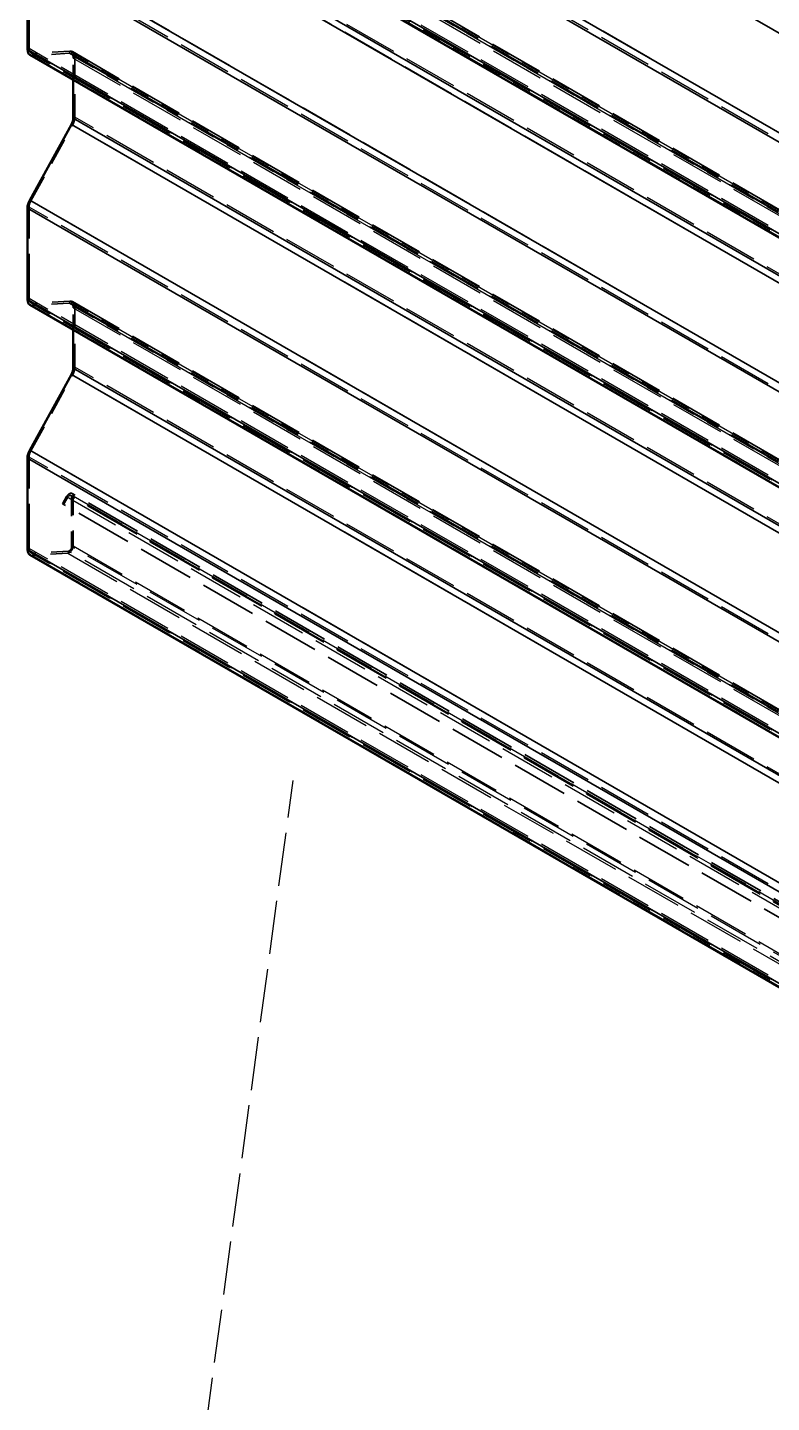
# Model space of a CAD drawing. Header units: inches. Extents: x 0.6 to 33.4, y 0.6 to 21.4.
# Drawn here: x 10.44 to 15.3, y 7.6 to 16.58 of the extents above; entities that cross this region are included whole.
import ezdxf

# ---------------------------------------------------------------- set-up
doc = ezdxf.new("R2010")
doc.units = ezdxf.units.IN
doc.header["$LTSCALE"] = 2
doc.header["$MEASUREMENT"] = 0
doc.linetypes.add('DASHED', pattern=[0.2067, 0.1654, -0.0413])
for name, color, linetype, lineweight in [('Hidden (ANSI)', 7, 'DASHED', 35), ('Hidden Narrow (ANSI)', 7, 'DASHED', 25), ('Sketch Geometry (ANSI)', 7, 'Continuous', 25), ('Visible (ANSI)', 7, 'Continuous', 50), ('Visible Narrow (ANSI)', 7, 'Continuous', 35)]:
    doc.layers.add(name, color=color, linetype=linetype, lineweight=lineweight)

msp = doc.modelspace()

# ---------------------------------------------------------------- linework, layer by layer
at = {"layer": 'Hidden (ANSI)', "color": 5, "ltscale": 1.066696, "true_color": 0x0000ff}
for p, q in [((16.080395, 14.807589), (10.467735, 18.04806)), ((10.729993, 18.043819), (16.342653, 14.803348)), ((10.737493, 18.05681), (16.350153, 14.816339)), ((16.080395, 13.174596), (10.467735, 16.415067)), ((10.729993, 16.410826), (16.342653, 13.170355)), ((10.737493, 16.423816), (16.350153, 13.183346)), ((16.080395, 11.541603), (10.467735, 14.782073)), ((10.729993, 14.777833), (16.342653, 11.537362)), ((10.737493, 14.790823), (16.350153, 11.550352)), ((16.080395, 9.908609), (10.467735, 13.14908))]:
    msp.add_line(p, q, dxfattribs=at)
at = {"layer": 'Hidden (ANSI)', "color": 5, "ltscale": 0.884909, "true_color": 0x0000ff}
for p, q in [((10.454791, 16.443678), (10.454791, 17.041062)), ((10.454791, 14.810685), (10.454791, 15.408068)), ((10.454791, 13.177691), (10.454791, 13.775075))]:
    msp.add_line(p, q, dxfattribs=at)
at = {"layer": 'Hidden (ANSI)', "color": 5, "ltscale": 0.353761, "true_color": 0x0000ff}
for p, q in [((10.716718, 16.413697), (10.476695, 16.398517)), ((10.721032, 16.427376), (10.481009, 16.412196)), ((10.716718, 14.780704), (10.476695, 14.765523)), ((10.721032, 14.794383), (10.481009, 14.779203))]:
    msp.add_line(p, q, dxfattribs=at)
at = {"layer": 'Hidden (ANSI)', "color": 5, "ltscale": 0.167109, "true_color": 0x0000ff}
for p, q in [((10.742937, 16.238858), (10.742937, 16.382215)), ((10.742937, 14.605865), (10.742937, 14.749222))]:
    msp.add_line(p, q, dxfattribs=at)
at = {"layer": 'Hidden (ANSI)', "color": 5, "ltscale": 0.458082, "true_color": 0x0000ff}
for p, q in [((10.753543, 15.995516), (10.753543, 16.388339)), ((10.753543, 14.362523), (10.753543, 14.755345))]:
    msp.add_line(p, q, dxfattribs=at)
at = {"layer": 'Hidden (ANSI)', "color": 5, "ltscale": 0.537363, "true_color": 0x0000ff}
for p, q in [((10.466663, 15.449726), (10.738821, 15.94386)), ((10.466663, 13.816733), (10.738821, 14.310867))]:
    msp.add_line(p, q, dxfattribs=at)
at = {"layer": 'Hidden (ANSI)', "color": 5, "ltscale": 0.051812, "true_color": 0x0000ff}
for p, q in [((10.672226, 13.469718), (10.699481, 13.516925)), ((10.679726, 13.465388), (10.706981, 13.512595))]:
    msp.add_line(p, q, dxfattribs=at)
at = {"layer": 'Hidden (ANSI)', "color": 5, "ltscale": 1.118771, "true_color": 0x0000ff}
for p, q in [((15.633534, 10.692497), (10.727981, 13.524719)), ((15.641034, 10.705487), (10.735481, 13.53771)), ((15.577779, 10.637496), (10.672226, 13.469718))]:
    msp.add_line(p, q, dxfattribs=at)
at = {"layer": 'Hidden (ANSI)', "color": 5, "ltscale": 0.380839, "true_color": 0x0000ff}
for p, q in [((10.73233, 13.515106), (10.73233, 13.188507)), ((10.742937, 13.52123), (10.742937, 13.194631))]:
    msp.add_line(p, q, dxfattribs=at)
at = {"layer": 'Hidden (ANSI)', "color": 5, "ltscale": 0.339621, "true_color": 0x0000ff}
for p, q in [((10.707127, 13.147104), (10.476695, 13.13253)), ((10.711441, 13.160783), (10.481009, 13.14621))]:
    msp.add_line(p, q, dxfattribs=at)
at = {"layer": 'Hidden (ANSI)', "color": 5, "ltscale": 0.068464, "true_color": 0x0000ff}
for centre, major_axis in [((10.498985, 16.469193), (-0.03125, -0.054127)), ((10.698743, 16.356699), (0.03125, 0.054127)), ((10.498985, 14.8362), (-0.03125, -0.054127)), ((10.698743, 14.723706), (0.03125, 0.054127)), ((10.498985, 13.203207), (-0.03125, -0.054127))]:
    msp.add_ellipse(centre, major_axis=major_axis, ratio=0.57735027, start_param=5.49778714, end_param=6.64970445, dxfattribs=at)
at = {"layer": 'Hidden (ANSI)', "color": 5, "ltscale": 0.026952, "true_color": 0x0000ff}
for centre in [(10.498985, 16.469193), (10.498985, 14.8362), (10.498985, 13.203207)]:
    msp.add_ellipse(centre, major_axis=(-0.03875, -0.067117), ratio=0.57735027, start_param=0, end_param=0.36651914, dxfattribs=at)
at = {"layer": 'Hidden (ANSI)', "color": 5, "ltscale": 0.08492, "true_color": 0x0000ff}
for centre in [(10.698743, 16.356699), (10.698743, 14.723706)]:
    msp.add_ellipse(centre, major_axis=(0.03875, 0.067117), ratio=0.57735027, start_param=5.49778714, end_param=6.64970445, dxfattribs=at)
at = {"layer": 'Hidden (ANSI)', "color": 5, "ltscale": 0.055292, "true_color": 0x0000ff}
for centre in [(10.698743, 15.963877), (10.698743, 14.330883)]:
    msp.add_ellipse(centre, major_axis=(0.03875, 0.067117), ratio=0.57735027, start_param=4.74729557, end_param=5.49778714, dxfattribs=at)
at = {"layer": 'Hidden (ANSI)', "color": 5, "ltscale": 0.044571, "true_color": 0x0000ff}
for centre in [(10.498985, 15.433584), (10.498985, 13.800591)]:
    msp.add_ellipse(centre, major_axis=(0.03125, 0.054127), ratio=0.57735027, start_param=1.60570291, end_param=2.35619449, dxfattribs=at)
at = {"layer": 'Hidden (ANSI)', "color": 5, "ltscale": 0.080681, "true_color": 0x0000ff}
msp.add_ellipse((10.717481, 13.506533), major_axis=(0.018, 0.031177), ratio=0.57735027, start_param=5.49778714, end_param=7.85398163, dxfattribs=at)
at = {"layer": 'Hidden (ANSI)', "color": 5, "ltscale": 0.047022, "true_color": 0x0000ff}
msp.add_ellipse((10.717481, 13.506533), major_axis=(0.0105, 0.018187), ratio=0.57735027, start_param=5.49778714, end_param=7.85398163, dxfattribs=at)
at = {"layer": 'Hidden (ANSI)', "color": 5, "ltscale": 0.068115, "true_color": 0x0000ff}
msp.add_ellipse((10.717481, 13.179934), major_axis=(-0.018, -0.031177), ratio=0.57735027, start_param=0.36651914, end_param=2.35619449, dxfattribs=at)
at = {"layer": 'Hidden (ANSI)', "color": 5, "ltscale": 0.039692, "true_color": 0x0000ff}
msp.add_ellipse((10.717481, 13.179934), major_axis=(-0.0105, -0.018187), ratio=0.57735027, start_param=0.36651914, end_param=2.35619449, dxfattribs=at)
at = {"layer": 'Hidden Narrow (ANSI)', "color": 5, "ltscale": 1.066696, "true_color": 0x0000ff}
for p, q in [((16.351481, 15.969376), (10.738821, 19.209847)), ((16.079323, 15.475242), (10.466663, 18.715712)), ((16.067451, 15.433584), (10.454791, 18.674055)), ((16.067451, 14.8362), (10.454791, 18.076671)), ((16.333692, 14.819898), (10.721032, 18.060369)), ((10.476695, 18.03151), (16.089355, 14.791039)), ((16.09367, 14.804718), (10.481009, 18.045189)), ((10.716718, 18.04669), (16.329378, 14.806219)), ((10.742937, 18.015208), (16.355597, 14.774737)), ((16.366203, 14.780861), (10.753543, 18.021332)), ((16.366203, 14.388038), (10.753543, 17.628509)), ((16.351481, 14.336383), (10.738821, 17.576853)), ((16.079323, 13.842248), (10.466663, 17.082719)), ((16.067451, 13.800591), (10.454791, 17.041062)), ((16.067451, 13.203207), (10.454791, 16.443678)), ((10.476695, 16.398517), (16.089355, 13.158046)), ((16.09367, 13.171725), (10.481009, 16.412196)), ((10.716718, 16.413697), (16.329378, 13.173226)), ((16.333692, 13.186905), (10.721032, 16.427376)), ((10.742937, 16.382215), (16.355597, 13.141744)), ((16.366203, 13.147868), (10.753543, 16.388339)), ((16.366203, 12.755045), (10.753543, 15.995516)), ((16.351481, 12.703389), (10.738821, 15.94386)), ((16.067451, 12.167598), (10.454791, 15.408068)), ((16.079323, 12.209255), (10.466663, 15.449726)), ((16.067451, 11.570214), (10.454791, 14.810685)), ((10.476695, 14.765523), (16.089355, 11.525053)), ((16.09367, 11.538732), (10.481009, 14.779203)), ((10.716718, 14.780704), (16.329378, 11.540233)), ((16.333692, 11.553912), (10.721032, 14.794383)), ((10.742937, 14.749222), (16.355597, 11.508751)), ((16.366203, 11.514875), (10.753543, 14.755345)), ((16.351481, 11.070396), (10.738821, 14.310867)), ((16.366203, 11.122052), (10.753543, 14.362523)), ((16.067451, 10.534604), (10.454791, 13.775075)), ((16.079323, 10.576262), (10.466663, 13.816733)), ((16.067451, 9.937221), (10.454791, 13.177691)), ((10.476695, 13.13253), (16.089355, 9.892059)), ((16.09367, 9.905739), (10.481009, 13.14621))]:
    msp.add_line(p, q, dxfattribs=at)
at = {"layer": 'Hidden Narrow (ANSI)', "color": 5, "ltscale": 0.014185, "true_color": 0x0000ff}
for p, q in [((10.454791, 16.443678), (10.444184, 16.437554)), ((10.481009, 16.412196), (10.476695, 16.398517)), ((10.721032, 16.427376), (10.716718, 16.413697)), ((10.753543, 16.388339), (10.742937, 16.382215)), ((10.753543, 15.995516), (10.742937, 15.989392)), ((10.738821, 15.94386), (10.731064, 15.947734)), ((10.466663, 15.449726), (10.458906, 15.4536)), ((10.454791, 15.408068), (10.444184, 15.401945)), ((10.454791, 14.810685), (10.444184, 14.804561)), ((10.481009, 14.779203), (10.476695, 14.765523)), ((10.721032, 14.794383), (10.716718, 14.780704)), ((10.753543, 14.755345), (10.742937, 14.749222)), ((10.738821, 14.310867), (10.731064, 14.314741)), ((10.753543, 14.362523), (10.742937, 14.356399)), ((10.454791, 13.775075), (10.444184, 13.768952)), ((10.466663, 13.816733), (10.458906, 13.820607)), ((10.73233, 13.515106), (10.742937, 13.52123)), ((10.454791, 13.177691), (10.444184, 13.171568)), ((10.481009, 13.14621), (10.476695, 13.13253)), ((10.711441, 13.160783), (10.707127, 13.147104)), ((10.73233, 13.188507), (10.742937, 13.194631))]:
    msp.add_line(p, q, dxfattribs=at)
at = {"layer": 'Hidden Narrow (ANSI)', "color": 5, "ltscale": 1.118771, "true_color": 0x0000ff}
for p, q in [((10.699481, 13.516925), (15.605034, 10.684703)), ((15.637883, 10.682884), (10.73233, 13.515106)), ((10.742937, 13.52123), (15.64849, 10.689007)), ((10.707127, 13.147104), (15.61268, 10.314881)), ((15.616994, 10.328561), (10.711441, 13.160783)), ((15.637883, 10.356285), (10.73233, 13.188507)), ((10.742937, 13.194631), (15.64849, 10.362409))]:
    msp.add_line(p, q, dxfattribs=at)
at = {"layer": 'Sketch Geometry (ANSI)', "color": 8, "linetype": 'DASHED', "ltscale": 1.055558, "true_color": 0x808080}
msp.add_line((11.245212, 4.742365), (12.179641, 11.661435), dxfattribs=at)
at = {"layer": 'Visible (ANSI)', "color": 5, "true_color": 0x0000ff}
for p, q in [((15.423984, 15.169248), (10.460235, 18.035069)), ((10.444184, 16.437554), (10.444184, 17.034938)), ((15.423984, 13.536255), (10.460235, 16.402076)), ((10.742937, 15.989392), (10.742937, 16.238858)), ((10.458906, 15.4536), (10.731064, 15.947734)), ((10.444184, 14.804561), (10.444184, 15.401945)), ((15.423984, 11.903261), (10.460235, 14.769083)), ((10.742937, 14.356399), (10.742937, 14.605865)), ((10.458906, 13.820607), (10.731064, 14.314741)), ((10.444184, 13.171568), (10.444184, 13.768952)), ((15.423984, 10.270268), (10.460235, 13.13609))]:
    msp.add_line(p, q, dxfattribs=at)
for centre, major_axis, start_param, end_param in [((10.498985, 16.469193), (-0.03875, -0.067117), 5.49778714, 6.28318531), ((10.698743, 15.963877), (0.03125, 0.054127), 4.74729557, 5.49778714), ((10.498985, 15.433584), (0.03875, 0.067117), 1.60570291, 2.35619449), ((10.498985, 14.8362), (-0.03875, -0.067117), 5.49778714, 6.28318531), ((10.698743, 14.330883), (0.03125, 0.054127), 4.74729557, 5.49778714), ((10.498985, 13.800591), (0.03875, 0.067117), 1.60570291, 2.35619449), ((10.498985, 13.203207), (-0.03875, -0.067117), 5.49778714, 6.28318531)]:
    msp.add_ellipse(centre, major_axis=major_axis, ratio=0.57735027, start_param=start_param, end_param=end_param, dxfattribs=at)
at = {"layer": 'Visible Narrow (ANSI)', "color": 5, "true_color": 0x0000ff}
for p, q in [((10.731064, 19.213721), (15.716341, 16.33547)), ((10.458906, 18.719587), (15.444843, 15.840954)), ((10.444184, 18.667931), (15.425204, 15.792138)), ((10.444184, 18.070547), (15.423984, 15.195459)), ((10.742937, 17.622385), (15.722736, 14.747297)), ((10.731064, 17.580728), (15.716341, 14.702476)), ((10.458906, 17.086593), (15.444843, 14.207961)), ((10.444184, 17.034938), (15.425204, 14.159145)), ((10.444184, 16.437554), (15.423984, 13.562465)), ((10.731064, 15.947734), (15.716341, 13.069483)), ((10.742937, 15.989392), (15.722736, 13.114304)), ((10.458906, 15.4536), (15.444843, 12.574968)), ((10.444184, 15.401945), (15.425204, 12.526152)), ((10.444184, 14.804561), (15.423984, 11.929472)), ((10.731064, 14.314741), (15.716341, 11.43649)), ((10.742937, 14.356399), (15.722736, 11.48131)), ((10.444184, 13.768952), (15.425204, 10.893159)), ((10.458906, 13.820607), (15.444843, 10.941975)), ((10.444184, 13.171568), (15.423984, 10.296479))]:
    msp.add_line(p, q, dxfattribs=at)

doc.saveas('drawing.dxf')
